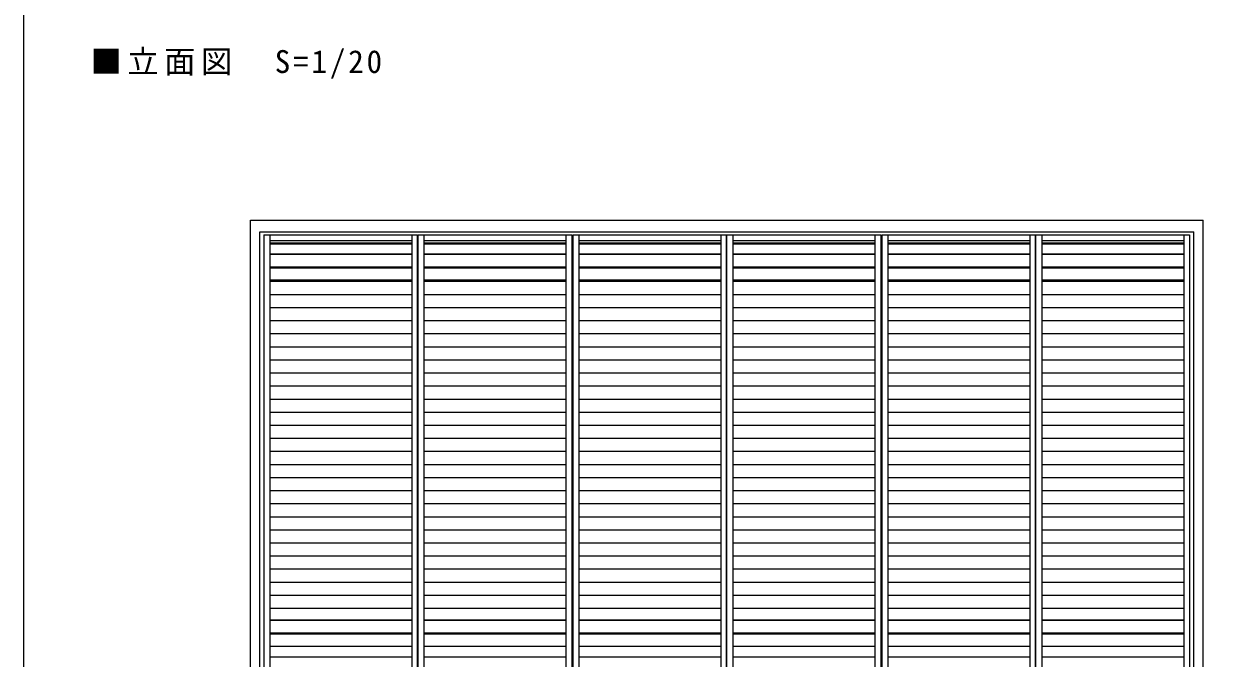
# Model space of a CAD drawing. Units: millimetres on the paper, with parts at other scales. Extents: x -197 to 281, y -138 to 137.
# Drawn here: x -197.2 to -43.5, y -57 to 24.2 of the extents above; entities that cross this region are included whole.
import ezdxf

# ---------------------------------------------------------------- set-up
doc = ezdxf.new("R2010")
doc.units = ezdxf.units.MM
for name, color, linetype, lineweight in [('0-A_文字', 7, 'Continuous', 9), ('4-4_枠', 7, 'Continuous', 9), ('F-0_補助線', 7, 'Continuous', 9)]:
    doc.layers.add(name, color=color, linetype=linetype, lineweight=lineweight)
doc.styles.add('ＭＳ ゴシック', font='')
doc.styles.get('ＭＳ ゴシック').set_extended_font_data('MS Gothic')

msp = doc.modelspace()

# ---------------------------------------------------------------- linework, layer by layer
at = {"layer": '4-4_枠', "color": 3}
for p, q in [((-168.168, -102.325), (-168.168, -0.875)), ((-168.168, -0.875), (-46.068, -0.875)), ((-46.068, -102.325), (-46.068, -0.875)), ((-166.968, -102.325), (-166.968, -2.375)), ((-166.968, -2.375), (-47.268, -2.375)), ((-47.268, -102.325), (-47.268, -2.375))]:
    msp.add_line(p, q, dxfattribs=at)
at = {"layer": '4-4_枠'}
for p, q in [((-166.443, -2.75), (-166.443, -101.9)), ((-166.443, -2.75), (-146.743, -2.75)), ((-165.693, -2.75), (-165.693, -101.9)), ((-147.493, -2.75), (-147.493, -101.9)), ((-146.743, -101.9), (-146.743, -2.75)), ((-146.693, -101.9), (-146.693, -2.75)), ((-146.693, -2.75), (-126.993, -2.75)), ((-145.943, -2.75), (-145.943, -101.9)), ((-127.743, -2.75), (-127.743, -101.9)), ((-126.993, -2.75), (-126.993, -101.9)), ((-126.843, -2.75), (-126.843, -101.9)), ((-126.843, -2.75), (-107.143, -2.75)), ((-126.093, -2.75), (-126.093, -101.9)), ((-107.893, -2.75), (-107.893, -101.9)), ((-107.143, -101.9), (-107.143, -2.75)), ((-107.093, -101.9), (-107.093, -2.75)), ((-107.093, -2.75), (-87.393, -2.75)), ((-106.343, -2.75), (-106.343, -101.9)), ((-88.143, -2.75), (-88.143, -101.9)), ((-87.393, -2.75), (-87.393, -101.9)), ((-87.243, -2.75), (-87.243, -101.9)), ((-87.243, -2.75), (-67.543, -2.75)), ((-86.493, -2.75), (-86.493, -101.9)), ((-68.293, -2.75), (-68.293, -101.9)), ((-67.543, -101.9), (-67.543, -2.75)), ((-67.493, -101.9), (-67.493, -2.75)), ((-67.493, -2.75), (-47.793, -2.75)), ((-66.743, -2.75), (-66.743, -101.9)), ((-48.543, -2.75), (-48.543, -101.9)), ((-47.793, -2.75), (-47.793, -101.9)), ((-165.693, -3.5), (-147.493, -3.5)), ((-165.693, -3.792), (-147.493, -3.792)), ((-165.693, -3.864), (-147.493, -3.864)), ((-165.693, -3.933), (-147.493, -3.933)), ((-145.943, -3.5), (-127.743, -3.5)), ((-145.943, -3.792), (-127.743, -3.792)), ((-145.943, -3.864), (-127.743, -3.864)), ((-145.943, -3.933), (-127.743, -3.933)), ((-126.093, -3.5), (-107.893, -3.5)), ((-126.093, -3.792), (-107.893, -3.792)), ((-126.093, -3.864), (-107.893, -3.864)), ((-126.093, -3.933), (-107.893, -3.933)), ((-106.343, -3.5), (-88.143, -3.5)), ((-106.343, -3.792), (-88.143, -3.792)), ((-106.343, -3.864), (-88.143, -3.864)), ((-106.343, -3.933), (-88.143, -3.933)), ((-86.493, -3.5), (-68.293, -3.5)), ((-86.493, -3.792), (-68.293, -3.792)), ((-86.493, -3.864), (-68.293, -3.864)), ((-86.493, -3.933), (-68.293, -3.933)), ((-66.743, -3.5), (-48.543, -3.5)), ((-66.743, -3.792), (-48.543, -3.792)), ((-66.743, -3.864), (-48.543, -3.864)), ((-66.743, -3.933), (-48.543, -3.933)), ((-165.693, -5.207), (-147.493, -5.207)), ((-165.693, -5.239), (-147.493, -5.239)), ((-145.943, -5.207), (-127.743, -5.207)), ((-145.943, -5.239), (-127.743, -5.239)), ((-126.093, -5.207), (-107.893, -5.207)), ((-126.093, -5.239), (-107.893, -5.239)), ((-106.343, -5.207), (-88.143, -5.207)), ((-106.343, -5.239), (-88.143, -5.239)), ((-86.493, -5.207), (-68.293, -5.207)), ((-86.493, -5.239), (-68.293, -5.239)), ((-66.743, -5.207), (-48.543, -5.207)), ((-66.743, -5.239), (-48.543, -5.239)), ((-165.693, -6.882), (-147.493, -6.882)), ((-165.693, -6.914), (-147.493, -6.914)), ((-165.693, -7.007), (-147.493, -7.007)), ((-145.943, -6.882), (-127.743, -6.882)), ((-145.943, -6.914), (-127.743, -6.914)), ((-145.943, -7.007), (-127.743, -7.007)), ((-126.093, -6.882), (-107.893, -6.882)), ((-126.093, -6.914), (-107.893, -6.914)), ((-126.093, -7.007), (-107.893, -7.007)), ((-106.343, -6.882), (-88.143, -6.882)), ((-106.343, -6.914), (-88.143, -6.914)), ((-106.343, -7.007), (-88.143, -7.007)), ((-86.493, -6.882), (-68.293, -6.882)), ((-86.493, -6.914), (-68.293, -6.914)), ((-86.493, -7.007), (-68.293, -7.007)), ((-66.743, -6.882), (-48.543, -6.882)), ((-66.743, -6.914), (-48.543, -6.914)), ((-66.743, -7.007), (-48.543, -7.007)), ((-165.693, -8.557), (-147.493, -8.557)), ((-165.693, -8.589), (-147.493, -8.589)), ((-165.693, -8.728), (-147.493, -8.728)), ((-145.943, -8.557), (-127.743, -8.557)), ((-145.943, -8.589), (-127.743, -8.589)), ((-145.943, -8.728), (-127.743, -8.728)), ((-126.093, -8.557), (-107.893, -8.557)), ((-126.093, -8.589), (-107.893, -8.589)), ((-126.093, -8.728), (-107.893, -8.728)), ((-106.343, -8.557), (-88.143, -8.557)), ((-106.343, -8.589), (-88.143, -8.589)), ((-106.343, -8.728), (-88.143, -8.728)), ((-86.493, -8.557), (-68.293, -8.557)), ((-86.493, -8.589), (-68.293, -8.589)), ((-86.493, -8.728), (-68.293, -8.728)), ((-66.743, -8.557), (-48.543, -8.557)), ((-66.743, -8.589), (-48.543, -8.589)), ((-66.743, -8.728), (-48.543, -8.728)), ((-165.693, -10.404), (-147.493, -10.404)), ((-145.943, -10.404), (-127.743, -10.404)), ((-126.093, -10.404), (-107.893, -10.404)), ((-106.343, -10.404), (-88.143, -10.404)), ((-86.493, -10.404), (-68.293, -10.404)), ((-66.743, -10.404), (-48.543, -10.404)), ((-165.693, -12.079), (-147.493, -12.079)), ((-145.943, -12.079), (-127.743, -12.079)), ((-126.093, -12.079), (-107.893, -12.079)), ((-106.343, -12.079), (-88.143, -12.079)), ((-86.493, -12.079), (-68.293, -12.079)), ((-66.743, -12.079), (-48.543, -12.079)), ((-165.693, -13.755), (-147.493, -13.755)), ((-145.943, -13.755), (-127.743, -13.755)), ((-126.093, -13.755), (-107.893, -13.755)), ((-106.343, -13.755), (-88.143, -13.755)), ((-86.493, -13.755), (-68.293, -13.755)), ((-66.743, -13.755), (-48.543, -13.755)), ((-165.693, -15.43), (-147.493, -15.43)), ((-145.943, -15.43), (-127.743, -15.43)), ((-126.093, -15.43), (-107.893, -15.43)), ((-106.343, -15.43), (-88.143, -15.43)), ((-86.493, -15.43), (-68.293, -15.43)), ((-66.743, -15.43), (-48.543, -15.43)), ((-165.693, -17.106), (-147.493, -17.106)), ((-145.943, -17.106), (-127.743, -17.106)), ((-126.093, -17.106), (-107.893, -17.106)), ((-106.343, -17.106), (-88.143, -17.106)), ((-86.493, -17.106), (-68.293, -17.106)), ((-66.743, -17.106), (-48.543, -17.106)), ((-165.693, -18.781), (-147.493, -18.781)), ((-145.943, -18.781), (-127.743, -18.781)), ((-126.093, -18.781), (-107.893, -18.781)), ((-106.343, -18.781), (-88.143, -18.781)), ((-86.493, -18.781), (-68.293, -18.781)), ((-66.743, -18.781), (-48.543, -18.781)), ((-165.693, -20.457), (-147.493, -20.457)), ((-145.943, -20.457), (-127.743, -20.457)), ((-126.093, -20.457), (-107.893, -20.457)), ((-106.343, -20.457), (-88.143, -20.457)), ((-86.493, -20.457), (-68.293, -20.457)), ((-66.743, -20.457), (-48.543, -20.457)), ((-165.693, -22.132), (-147.493, -22.132)), ((-145.943, -22.132), (-127.743, -22.132)), ((-126.093, -22.132), (-107.893, -22.132)), ((-106.343, -22.132), (-88.143, -22.132)), ((-86.493, -22.132), (-68.293, -22.132)), ((-66.743, -22.132), (-48.543, -22.132)), ((-165.693, -23.807), (-147.493, -23.807)), ((-145.943, -23.807), (-127.743, -23.807)), ((-126.093, -23.807), (-107.893, -23.807)), ((-106.343, -23.807), (-88.143, -23.807)), ((-86.493, -23.807), (-68.293, -23.807)), ((-66.743, -23.807), (-48.543, -23.807)), ((-165.693, -25.483), (-147.493, -25.483)), ((-145.943, -25.483), (-127.743, -25.483)), ((-126.093, -25.483), (-107.893, -25.483)), ((-106.343, -25.483), (-88.143, -25.483)), ((-86.493, -25.483), (-68.293, -25.483)), ((-66.743, -25.483), (-48.543, -25.483)), ((-165.693, -27.158), (-147.493, -27.158)), ((-145.943, -27.158), (-127.743, -27.158)), ((-126.093, -27.158), (-107.893, -27.158)), ((-106.343, -27.158), (-88.143, -27.158)), ((-86.493, -27.158), (-68.293, -27.158)), ((-66.743, -27.158), (-48.543, -27.158)), ((-165.693, -28.834), (-147.493, -28.834)), ((-145.943, -28.834), (-127.743, -28.834)), ((-126.093, -28.834), (-107.893, -28.834)), ((-106.343, -28.834), (-88.143, -28.834)), ((-86.493, -28.834), (-68.293, -28.834)), ((-66.743, -28.834), (-48.543, -28.834)), ((-165.693, -30.509), (-147.493, -30.509)), ((-145.943, -30.509), (-127.743, -30.509)), ((-126.093, -30.509), (-107.893, -30.509)), ((-106.343, -30.509), (-88.143, -30.509)), ((-86.493, -30.509), (-68.293, -30.509)), ((-66.743, -30.509), (-48.543, -30.509)), ((-165.693, -32.185), (-147.493, -32.185)), ((-145.943, -32.185), (-127.743, -32.185)), ((-126.093, -32.185), (-107.893, -32.185)), ((-106.343, -32.185), (-88.143, -32.185)), ((-86.493, -32.185), (-68.293, -32.185)), ((-66.743, -32.185), (-48.543, -32.185)), ((-165.693, -33.86), (-147.493, -33.86)), ((-145.943, -33.86), (-127.743, -33.86)), ((-126.093, -33.86), (-107.893, -33.86)), ((-106.343, -33.86), (-88.143, -33.86)), ((-86.493, -33.86), (-68.293, -33.86)), ((-66.743, -33.86), (-48.543, -33.86)), ((-165.693, -35.536), (-147.493, -35.536)), ((-145.943, -35.536), (-127.743, -35.536)), ((-126.093, -35.536), (-107.893, -35.536)), ((-106.343, -35.536), (-88.143, -35.536)), ((-86.493, -35.536), (-68.293, -35.536)), ((-66.743, -35.536), (-48.543, -35.536)), ((-165.693, -37.211), (-147.493, -37.211)), ((-145.943, -37.211), (-127.743, -37.211)), ((-126.093, -37.211), (-107.893, -37.211)), ((-106.343, -37.211), (-88.143, -37.211)), ((-86.493, -37.211), (-68.293, -37.211)), ((-66.743, -37.211), (-48.543, -37.211)), ((-165.693, -38.886), (-147.493, -38.886)), ((-145.943, -38.886), (-127.743, -38.886)), ((-126.093, -38.886), (-107.893, -38.886)), ((-106.343, -38.886), (-88.143, -38.886)), ((-86.493, -38.886), (-68.293, -38.886)), ((-66.743, -38.886), (-48.543, -38.886)), ((-165.693, -40.562), (-147.493, -40.562)), ((-145.943, -40.562), (-127.743, -40.562)), ((-126.093, -40.562), (-107.893, -40.562)), ((-106.343, -40.562), (-88.143, -40.562)), ((-86.493, -40.562), (-68.293, -40.562)), ((-66.743, -40.562), (-48.543, -40.562)), ((-165.693, -42.237), (-147.493, -42.237)), ((-145.943, -42.237), (-127.743, -42.237)), ((-126.093, -42.237), (-107.893, -42.237)), ((-106.343, -42.237), (-88.143, -42.237)), ((-86.493, -42.237), (-68.293, -42.237)), ((-66.743, -42.237), (-48.543, -42.237)), ((-165.693, -43.913), (-147.493, -43.913)), ((-145.943, -43.913), (-127.743, -43.913)), ((-126.093, -43.913), (-107.893, -43.913)), ((-106.343, -43.913), (-88.143, -43.913)), ((-86.493, -43.913), (-68.293, -43.913)), ((-66.743, -43.913), (-48.543, -43.913)), ((-165.693, -45.588), (-147.493, -45.588)), ((-145.943, -45.588), (-127.743, -45.588)), ((-126.093, -45.588), (-107.893, -45.588)), ((-106.343, -45.588), (-88.143, -45.588)), ((-86.493, -45.588), (-68.293, -45.588)), ((-66.743, -45.588), (-48.543, -45.588)), ((-165.693, -47.264), (-147.493, -47.264)), ((-145.943, -47.264), (-127.743, -47.264)), ((-126.093, -47.264), (-107.893, -47.264)), ((-106.343, -47.264), (-88.143, -47.264)), ((-86.493, -47.264), (-68.293, -47.264)), ((-66.743, -47.264), (-48.543, -47.264)), ((-165.693, -48.939), (-147.493, -48.939)), ((-145.943, -48.939), (-127.743, -48.939)), ((-126.093, -48.939), (-107.893, -48.939)), ((-106.343, -48.939), (-88.143, -48.939)), ((-86.493, -48.939), (-68.293, -48.939)), ((-66.743, -48.939), (-48.543, -48.939)), ((-165.693, -50.615), (-147.493, -50.615)), ((-145.943, -50.615), (-127.743, -50.615)), ((-126.093, -50.615), (-107.893, -50.615)), ((-106.343, -50.615), (-88.143, -50.615)), ((-86.493, -50.615), (-68.293, -50.615)), ((-66.743, -50.615), (-48.543, -50.615)), ((-165.693, -52.107), (-147.493, -52.107)), ((-165.693, -52.148), (-147.493, -52.148)), ((-145.943, -52.107), (-127.743, -52.107)), ((-145.943, -52.148), (-127.743, -52.148)), ((-126.093, -52.107), (-107.893, -52.107)), ((-126.093, -52.148), (-107.893, -52.148)), ((-106.343, -52.107), (-88.143, -52.107)), ((-106.343, -52.148), (-88.143, -52.148)), ((-86.493, -52.107), (-68.293, -52.107)), ((-86.493, -52.148), (-68.293, -52.148)), ((-66.743, -52.107), (-48.543, -52.107)), ((-66.743, -52.148), (-48.543, -52.148)), ((-165.693, -53.791), (-147.493, -53.791)), ((-165.693, -53.823), (-147.493, -53.823)), ((-165.693, -53.917), (-147.493, -53.917)), ((-145.943, -53.791), (-127.743, -53.791)), ((-145.943, -53.823), (-127.743, -53.823)), ((-145.943, -53.917), (-127.743, -53.917)), ((-126.093, -53.791), (-107.893, -53.791)), ((-126.093, -53.823), (-107.893, -53.823)), ((-126.093, -53.917), (-107.893, -53.917)), ((-106.343, -53.791), (-88.143, -53.791)), ((-106.343, -53.823), (-88.143, -53.823)), ((-106.343, -53.917), (-88.143, -53.917)), ((-86.493, -53.791), (-68.293, -53.791)), ((-86.493, -53.823), (-68.293, -53.823)), ((-86.493, -53.917), (-68.293, -53.917)), ((-66.743, -53.791), (-48.543, -53.791)), ((-66.743, -53.823), (-48.543, -53.823)), ((-66.743, -53.917), (-48.543, -53.917)), ((-165.693, -55.466), (-147.493, -55.466)), ((-165.693, -55.498), (-147.493, -55.498)), ((-165.693, -56.828), (-147.493, -56.828)), ((-145.943, -55.466), (-127.743, -55.466)), ((-145.943, -55.498), (-127.743, -55.498)), ((-145.943, -56.828), (-127.743, -56.828)), ((-126.093, -55.466), (-107.893, -55.466)), ((-126.093, -55.498), (-107.893, -55.498)), ((-126.093, -56.828), (-107.893, -56.828)), ((-106.343, -55.466), (-88.143, -55.466)), ((-106.343, -55.498), (-88.143, -55.498)), ((-106.343, -56.828), (-88.143, -56.828)), ((-86.493, -55.466), (-68.293, -55.466)), ((-86.493, -55.498), (-68.293, -55.498)), ((-86.493, -56.828), (-68.293, -56.828)), ((-66.743, -55.466), (-48.543, -55.466)), ((-66.743, -55.498), (-48.543, -55.498)), ((-66.743, -56.828), (-48.543, -56.828))]:
    msp.add_line(p, q, dxfattribs=at)
at = {"layer": 'F-0_補助線', "color": 3, "lineweight": 18}
msp.add_lwpolyline([(-197.2, 137), (197.8, 137), (197.8, -138), (-197.2, -138)], close=True, dxfattribs=at)

# ---------------------------------------------------------------- texts
at = {"layer": '0-A_文字', "insert": (-188.667, 17.25), "char_height": 2.933, "attachment_point": 7, "style": 'ＭＳ ゴシック'}
msp.add_mtext('\\T1.18;■立面図\u3000S=1/20', dxfattribs=at)

doc.saveas('drawing.dxf')
